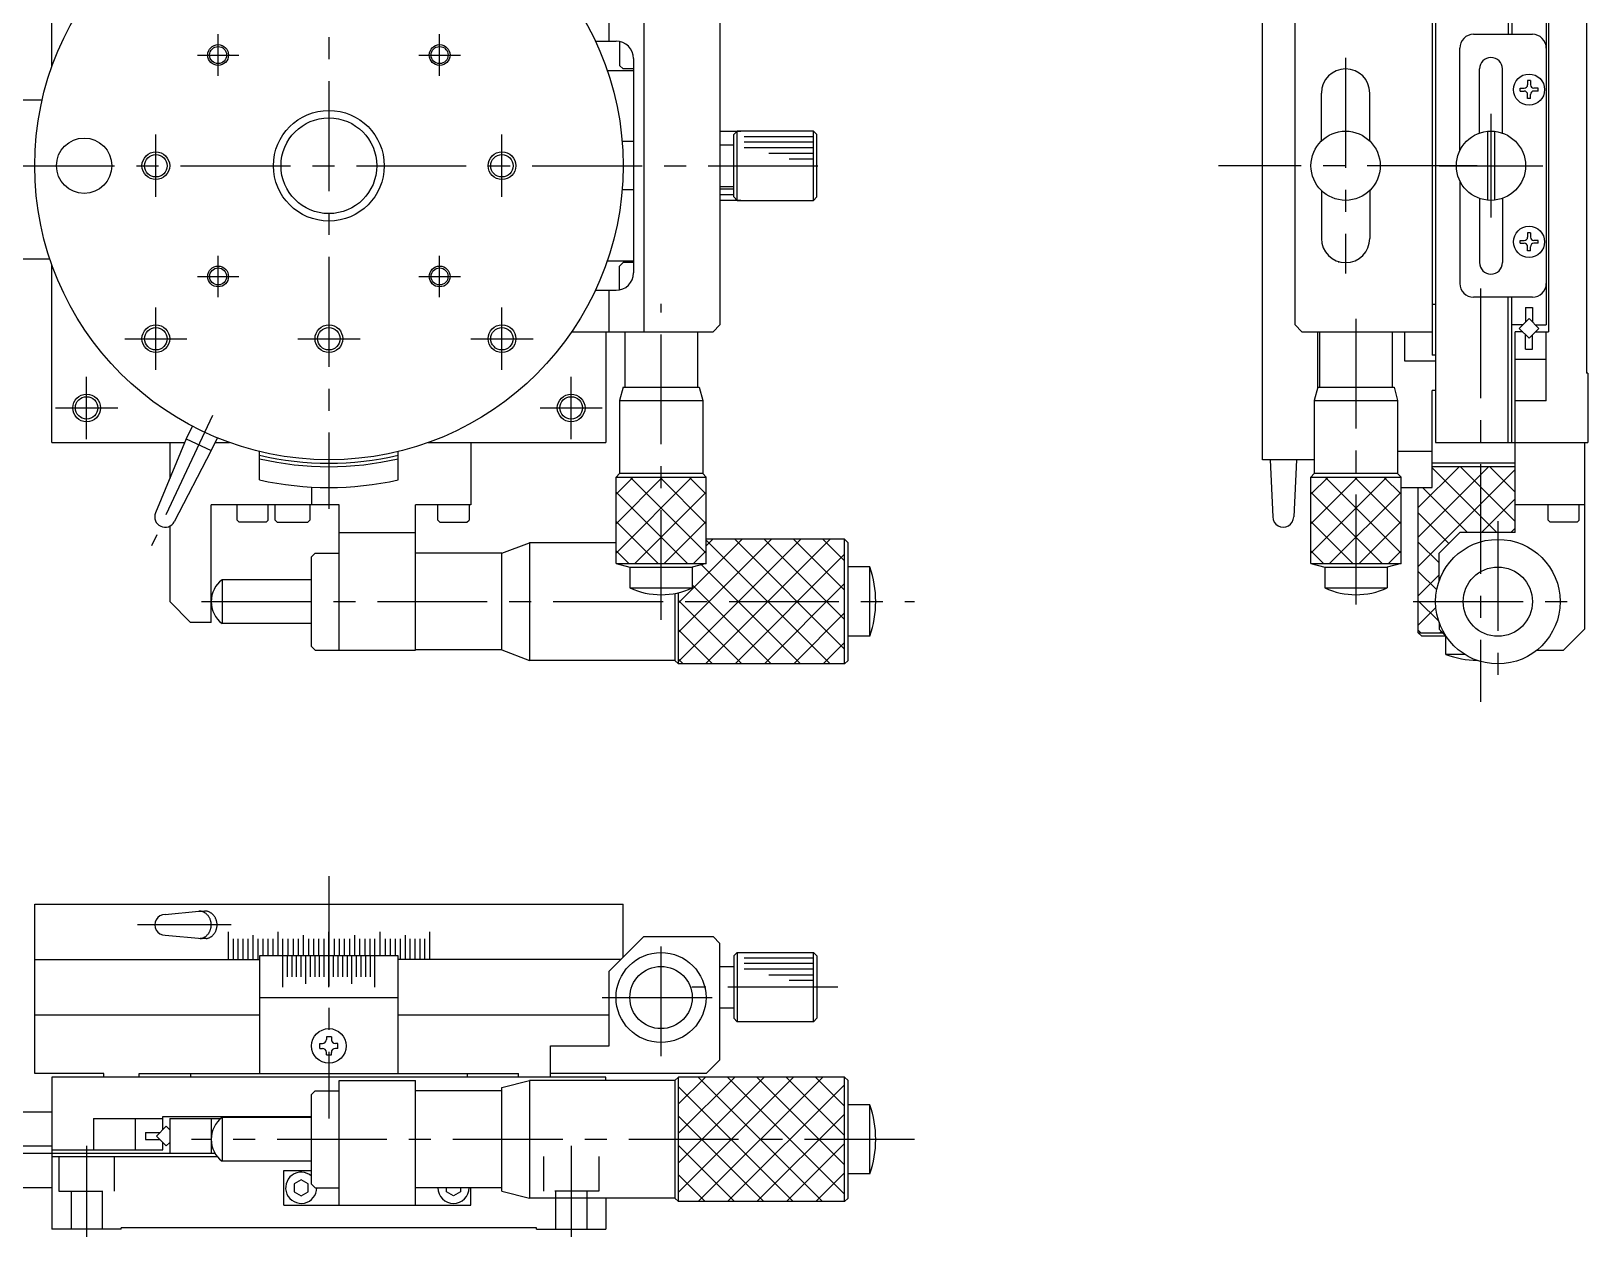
# Model space of a CAD drawing. Extents: x -1 to 337, y -8 to 293.
# Drawn here: x 112.1 to 337, y 8.9 to 183.2 of the extents above; entities that cross this region are included whole.
import ezdxf

# ---------------------------------------------------------------- set-up
doc = ezdxf.new("R2010")
doc.units = 0
doc.header["$LTSCALE"] = 0.5
doc.linetypes.add('CENTER', pattern=[50.8, 31.75, -6.35, 6.35, -6.35])
doc.linetypes.add('DASHED', pattern=[19.05, 12.7, -6.35])
for name, color, linetype in [('MSM_CENTER', 1, 'CENTER'), ('MSM_CONTINUOUS', 7, 'CONTINUOUS'), ('MSM_DASHED', 4, 'DASHED'), ('MSM_NARROW', 5, 'CONTINUOUS')]:
    doc.layers.add(name, color=color, linetype=linetype)

msp = doc.modelspace()

# ---------------------------------------------------------------- linework, layer by layer
at = {"layer": 'MSM_CENTER'}
for p, q in [((155.133292, 226.737322), (155.133292, 114.15103)), ((139.133296, 176.712326), (139.133296, 182.712328)), ((171.133307, 176.712326), (171.133307, 182.712328)), ((136.133296, 179.712328), (142.133299, 179.712328)), ((168.133304, 179.712328), (174.133303, 179.712328)), ((302.009246, 179.286721), (302.009246, 148.137923)), ((323.009254, 171.212322), (323.009254, 156.212322)), ((130.133306, 159.212314), (130.133306, 168.212317)), ((180.1333, 159.212314), (180.1333, 168.212317)), ((108.307885, 163.712323), (228.750941, 163.712323)), ((320.995042, 163.712323), (283.640776, 163.712323)), ((315.509254, 163.712322), (330.509254, 163.712322)), ((139.133296, 144.712315), (139.133296, 150.712321)), ((171.133307, 144.712315), (171.133307, 150.712321)), ((136.133296, 147.712318), (142.133299, 147.712318)), ((168.133304, 147.712318), (174.133303, 147.712318)), ((321.509252, 145.991524), (321.509252, 86.225617)), ((130.133306, 134.212312), (130.133306, 143.212315)), ((180.1333, 134.212312), (180.1333, 143.212315)), ((203.114651, 98.062878), (203.114651, 143.741057)), ((303.509245, 141.599254), (303.509245, 98.026847)), ((125.633303, 138.712315), (134.633306, 138.712315)), ((150.633299, 138.712312), (159.633301, 138.712312)), ((175.6333, 138.712315), (184.633303, 138.712315)), ((120.133286, 124.212316), (120.133286, 133.212319)), ((190.133285, 124.212316), (190.133285, 133.212319)), ((115.633286, 128.712319), (124.633289, 128.712319)), ((185.633285, 128.712319), (194.633288, 128.712319)), ((138.309958, 127.634565), (129.521808, 108.788632)), ((324.009252, 112.359318), (324.009252, 88.596322)), ((136.741294, 100.712324), (239.716293, 100.712324)), ((311.775254, 100.712323), (335.304249, 100.712323)), ((155.133294, 61.034879), (155.133294, 26.01421)), ((141.031014, 53.999999), (127.507181, 53.999999)), ((203.114653, 34.999966), (203.114653, 51.999968)), ((228.658696, 44.999985), (207.575387, 44.999985)), ((194.614657, 43.499965), (210.614671, 43.499965)), ((239.716294, 22.999997), (135.274293, 22.999997)), ((120.133284, 22.057001), (120.133284, 8.904001)), ((190.133305, 22.057001), (190.133305, 8.904001))]:
    msp.add_line(p, q, dxfattribs=at)
at = {"layer": 'MSM_CONTINUOUS'}
for p, q in [((290.009253, 121.212328), (290.009253, 206.212332)), ((115.133292, 178.073728), (115.133292, 203.712325)), ((315.009252, 203.712324), (315.009252, 123.712322)), ((325.509254, 203.712324), (325.509254, 182.712321)), ((326.009251, 203.712324), (326.009251, 182.712321)), ((336.809253, 193.712324), (336.809253, 133.712319)), ((314.509252, 191.098467), (314.509252, 136.326191)), ((195.632288, 181.712322), (195.632288, 187.712325)), ((200.632278, 187.712325), (200.632278, 139.712325)), ((211.632287, 186.712325), (211.632287, 140.712325)), ((294.709253, 140.712324), (294.709253, 186.712324)), ((331.009253, 186.712321), (331.009253, 140.712323)), ((331.309252, 187.712323), (331.309252, 139.712324)), ((320.509252, 182.712321), (329.009251, 182.712321)), ((193.633294, 181.712322), (196.633286, 181.712322)), ((197.132288, 181.662015), (197.132288, 178.212322)), ((318.509252, 165.89232), (318.509252, 180.712321)), ((197.132288, 178.212322), (197.632288, 177.712322)), ((199.133286, 177.712322), (197.632288, 177.712322)), ((199.133286, 179.212322), (199.133286, 148.212324)), ((321.359254, 168.432321), (321.359254, 177.712324)), ((324.659251, 168.432321), (324.659251, 177.712324)), ((195.349746, 177.455932), (199.133286, 177.455932)), ((328.309253, 176.012323), (328.309253, 175.412322)), ((328.709252, 176.012323), (328.309253, 176.012323)), ((328.709252, 176.012323), (328.709252, 175.412322)), ((113.708665, 173.212325), (106.133292, 173.212325)), ((298.509253, 167.283047), (298.509253, 174.212322)), ((305.509253, 167.283034), (305.509253, 174.212322)), ((327.209252, 174.912322), (327.809253, 174.912322)), ((327.209252, 174.512321), (327.209252, 174.912322)), ((327.209252, 174.512321), (327.809253, 174.512321)), ((328.309253, 173.412325), (328.309253, 174.012323)), ((328.709252, 173.412325), (328.309253, 173.412325)), ((328.709252, 173.412325), (328.709252, 174.012323)), ((329.809255, 174.912322), (329.209252, 174.912322)), ((329.809255, 174.512321), (329.209252, 174.512321)), ((329.809255, 174.512321), (329.809255, 174.912322)), ((211.632287, 168.712322), (214.633291, 168.712322)), ((214.132287, 168.712326), (213.632287, 168.212323)), ((214.132287, 158.712323), (214.132287, 168.712326)), ((225.13229, 168.712326), (214.132287, 168.712326)), ((225.13229, 158.712323), (225.13229, 168.712326)), ((225.63229, 168.212323), (225.13229, 168.712326)), ((322.509254, 168.687259), (322.509254, 158.737385)), ((323.509254, 168.687259), (323.509254, 158.737385)), ((199.133286, 167.212323), (197.488925, 167.212323)), ((211.632287, 166.712323), (213.632287, 166.712323)), ((213.632287, 159.212323), (213.632287, 168.212323)), ((225.63229, 159.212323), (225.63229, 168.212323)), ((199.133286, 160.212323), (197.488922, 160.212323)), ((211.632287, 160.712323), (213.632287, 160.712323)), ((213.632287, 160.312321), (211.632287, 160.312321)), ((298.509253, 160.141597), (298.509253, 153.212322)), ((305.509253, 160.14161), (305.509253, 153.212322)), ((318.509252, 161.533322), (318.509252, 146.712323)), ((213.632287, 159.512322), (211.632287, 159.512322)), ((214.633291, 158.712321), (211.632287, 158.712321)), ((213.632287, 159.212323), (214.132287, 158.712323)), ((214.132287, 158.712323), (225.13229, 158.712323)), ((225.13229, 158.712323), (225.63229, 159.212323)), ((321.359254, 158.992321), (321.359254, 149.712321)), ((324.659251, 158.992321), (324.659251, 149.712321)), ((328.309253, 154.012322), (328.309253, 153.412321)), ((328.709252, 154.012322), (328.309253, 154.012322)), ((328.709252, 154.012322), (328.709252, 153.412321)), ((327.209252, 152.912321), (327.809253, 152.912321)), ((327.209252, 152.512322), (327.209252, 152.912321)), ((327.209252, 152.512322), (327.809253, 152.512322)), ((328.309253, 151.412324), (328.309253, 152.012322)), ((328.709252, 151.412324), (328.309253, 151.412324)), ((328.709252, 151.412324), (328.709252, 152.012322)), ((329.809255, 152.912321), (329.209252, 152.912321)), ((329.809255, 152.512322), (329.209252, 152.512322)), ((329.809255, 152.512322), (329.809255, 152.912321)), ((114.83442, 150.212326), (106.133292, 150.212326)), ((115.133292, 123.712323), (115.133292, 149.35095)), ((195.349735, 149.968714), (199.133286, 149.968714)), ((197.132288, 149.212324), (197.632288, 149.712324)), ((197.132288, 145.762631), (197.132288, 149.212324)), ((199.133286, 149.712324), (197.632288, 149.712324)), ((301.009246, 149.85822), (301.009246, 149.712323)), ((193.633279, 145.712324), (196.633286, 145.712324)), ((195.632288, 139.712325), (195.632288, 145.712324)), ((329.009251, 144.712321), (320.509252, 144.712321)), ((325.509254, 123.712322), (325.509254, 144.712321)), ((326.009251, 123.712322), (326.009251, 144.712321)), ((314.509252, 143.712335), (315.009252, 143.712335)), ((328.009254, 143.212323), (328.009254, 141.126325)), ((328.009254, 143.212323), (329.009251, 143.212323)), ((329.009251, 143.212323), (329.009251, 141.127322)), ((190.208195, 139.712325), (210.632287, 139.712325)), ((195.133292, 139.712325), (195.133292, 123.712323)), ((197.882289, 139.712325), (197.882289, 131.712325)), ((208.382288, 139.712325), (208.382288, 131.712325)), ((210.632287, 139.712325), (211.632287, 140.712325)), ((295.709253, 139.712324), (294.709253, 140.712324)), ((295.709253, 139.712324), (314.509252, 139.712324)), ((298.009252, 131.712343), (298.009252, 139.712324)), ((298.259247, 139.712324), (298.259247, 131.712324)), ((308.759246, 139.712324), (308.759246, 131.712324)), ((310.509253, 139.712324), (310.509253, 135.498703)), ((327.598252, 140.716323), (326.009251, 140.716323)), ((326.509251, 110.712323), (326.509251, 139.712324)), ((327.595252, 139.712324), (326.509251, 139.712324)), ((327.095252, 140.212319), (328.509254, 141.62632)), ((328.509254, 138.798322), (327.095252, 140.212319)), ((329.923252, 140.212319), (328.509254, 141.62632)), ((328.509254, 138.798322), (329.923252, 140.212319)), ((329.423253, 140.712323), (331.009253, 140.712323)), ((329.423253, 139.712324), (331.309252, 139.712324)), ((331.009253, 129.712322), (331.009253, 139.712324)), ((328.009254, 137.212324), (328.009254, 139.298322)), ((328.009254, 137.212324), (329.009251, 137.212324)), ((329.009251, 137.212324), (329.009251, 139.298322)), ((310.509253, 135.498703), (315.009252, 135.498703)), ((315.009252, 136.326197), (314.509252, 136.326197)), ((331.009253, 135.712322), (326.509251, 135.712322)), ((337.009253, 133.712319), (336.809253, 133.712319)), ((337.009253, 133.712319), (337.009253, 123.712319)), ((197.632289, 131.712325), (197.114651, 129.780474)), ((197.632289, 131.712325), (208.632288, 131.712325)), ((208.632288, 131.712325), (209.149926, 129.780474)), ((298.009247, 131.712324), (297.491609, 129.780473)), ((298.009247, 131.712324), (309.009246, 131.712324)), ((309.009246, 131.712324), (309.526884, 129.780473)), ((315.009252, 131.212335), (314.509252, 131.212335)), ((314.509254, 117.212344), (314.509252, 131.212335)), ((197.114651, 129.780474), (209.11465, 129.780474)), ((197.114651, 129.780474), (197.114651, 119.212326)), ((209.149926, 129.780474), (209.149926, 119.212326)), ((297.491609, 129.780473), (309.491608, 129.780473)), ((297.491609, 129.780473), (297.491609, 119.212325)), ((309.526884, 129.780473), (309.526884, 119.212325)), ((331.009253, 129.712322), (326.509251, 129.712322)), ((135.3594, 126.039507), (134.514154, 124.226892)), ((115.133292, 123.712323), (134.300829, 123.712323)), ((134.514154, 124.226892), (130.081013, 113.533562)), ((132.133293, 123.712323), (132.133293, 118.483936)), ((134.514154, 124.226892), (138.139367, 122.536409)), ((138.984623, 124.349036), (138.139367, 122.536409)), ((138.687714, 123.712323), (140.771948, 123.712323)), ((169.494636, 123.712323), (195.133292, 123.712323)), ((175.633288, 123.712323), (175.633288, 114.712324)), ((315.009252, 123.712322), (337.009253, 123.712322)), ((336.509253, 123.712322), (336.509253, 96.712319)), ((138.139367, 122.536409), (132.797388, 112.2669)), ((145.133296, 118.300336), (145.133296, 122.405559)), ((165.133291, 118.300336), (165.133291, 122.405559)), ((314.509254, 122.405558), (309.509245, 122.405558)), ((196.614651, 118.712326), (197.114651, 119.212326)), ((209.149926, 119.212326), (197.114651, 119.212326)), ((209.649926, 118.712326), (209.149926, 119.212326)), ((297.509252, 121.212328), (290.009253, 121.212328)), ((291.113338, 121.212328), (291.50926, 112.959116)), ((294.905174, 121.212328), (294.509252, 112.959116)), ((296.991609, 118.712325), (297.491609, 119.212325)), ((309.526884, 119.212325), (297.491609, 119.212325)), ((310.026884, 118.712325), (309.526884, 119.212325)), ((326.509251, 120.71232), (314.509253, 120.71232)), ((326.509251, 120.21232), (314.509253, 120.21232)), ((152.63329, 117.279598), (152.63329, 114.712324)), ((196.614651, 118.712326), (209.649926, 118.712326)), ((196.614651, 106.212326), (196.614651, 118.712326)), ((209.649926, 106.212326), (209.649926, 118.712326)), ((296.991609, 118.712325), (310.026884, 118.712325)), ((296.991609, 106.212325), (296.991609, 118.712325)), ((310.009245, 117.212344), (314.509254, 117.212344)), ((310.026884, 106.212325), (310.026884, 118.712325)), ((312.509252, 96.212321), (312.509252, 117.212344)), ((156.633292, 114.712324), (138.133291, 114.712324)), ((138.133293, 97.712322), (138.133293, 114.712324)), ((141.883293, 112.512325), (141.883293, 114.712324)), ((146.383292, 112.512325), (146.383292, 114.712324)), ((147.38329, 112.512325), (147.38329, 114.712324)), ((152.383292, 114.712324), (152.383292, 112.512325)), ((156.633292, 93.712323), (156.633292, 114.712324)), ((175.633288, 114.712324), (167.633294, 114.712324)), ((167.633294, 93.712323), (167.633294, 114.712324)), ((170.883291, 112.512325), (170.883291, 114.712324)), ((175.383291, 114.712324), (175.383291, 112.512325)), ((336.509253, 114.712323), (326.509251, 114.712323)), ((331.259256, 112.512322), (331.259256, 114.712323)), ((335.759253, 112.512322), (335.759253, 114.712323)), ((142.183294, 112.212326), (141.883293, 112.512325)), ((146.083293, 112.212326), (146.383292, 112.512325)), ((147.683294, 112.212326), (147.38329, 112.512325)), ((152.083291, 112.212326), (152.383292, 112.512325)), ((171.18329, 112.212326), (170.883288, 112.512325)), ((175.083289, 112.212326), (175.383291, 112.512325)), ((331.559252, 112.212323), (331.259256, 112.512322)), ((335.459254, 112.212323), (335.759253, 112.512322)), ((132.133293, 111.615391), (132.133293, 100.712324)), ((146.083293, 112.212326), (142.183294, 112.212326)), ((147.683294, 112.212326), (152.083291, 112.212326)), ((156.633292, 110.71232), (167.633291, 110.71232)), ((171.18329, 112.212326), (175.083289, 112.212326)), ((318.509252, 110.712323), (315.509252, 107.712323)), ((326.509251, 110.712323), (318.509252, 110.712323)), ((335.459254, 112.212323), (331.559252, 112.212323)), ((180.133296, 107.729956), (184.133293, 109.229959)), ((196.614651, 109.229959), (184.133293, 109.229959)), ((184.133293, 109.229959), (184.133293, 92.229962)), ((229.633286, 109.729959), (209.649926, 109.729959)), ((229.633286, 91.729962), (229.633286, 109.729959)), ((229.633286, 109.729959), (230.133288, 109.229959)), ((230.133288, 92.229962), (230.133288, 109.229959)), ((153.133292, 107.712324), (152.633292, 107.212324)), ((152.633292, 94.212323), (152.633292, 107.212324)), ((153.133292, 107.712324), (156.633292, 107.712324)), ((180.133296, 107.729956), (167.633294, 107.729956)), ((180.133296, 93.729959), (180.133296, 107.729956)), ((196.614651, 106.212326), (209.649926, 106.212326)), ((196.614651, 106.212326), (198.632289, 105.712326)), ((198.632289, 105.712326), (198.632289, 102.712327)), ((198.632289, 105.712326), (207.632288, 105.712326)), ((209.649926, 106.212326), (207.632288, 105.712326)), ((207.632288, 105.712326), (207.632288, 102.712327)), ((233.275442, 105.729959), (230.133288, 105.729959)), ((233.275442, 95.729962), (233.275442, 105.729959)), ((296.991609, 106.212325), (310.026884, 106.212325)), ((296.991609, 106.212325), (299.009247, 105.712325)), ((299.009247, 105.712325), (299.009247, 102.712326)), ((299.009247, 105.712325), (308.009246, 105.712325)), ((310.026884, 106.212325), (308.009246, 105.712325)), ((308.009246, 105.712325), (308.009246, 102.712326)), ((315.509252, 103.670353), (315.509252, 107.712323)), ((152.633292, 103.887326), (139.700293, 103.887326)), ((139.700324, 103.887326), (139.700325, 97.537321)), ((198.632289, 102.712327), (207.632286, 102.712327)), ((205.133299, 101.90245), (205.133299, 92.229962)), ((205.633294, 91.729962), (205.633294, 102.010873)), ((299.009247, 102.712326), (308.009244, 102.712326)), ((132.133293, 100.712324), (135.133293, 97.712322)), ((138.133293, 97.712322), (135.133293, 97.712322)), ((152.633292, 97.537321), (139.700293, 97.537321)), ((315.509252, 97.754306), (315.509252, 96.712319)), ((316.560321, 95.66125), (315.509252, 96.712319)), ((336.509253, 96.712319), (333.509253, 93.712319)), ((233.275442, 95.729962), (230.133288, 95.729962)), ((312.509252, 96.212321), (316.00925, 96.212321)), ((312.509252, 96.212321), (313.009252, 95.712319)), ((316.509252, 95.712319), (313.009252, 95.712319)), ((316.509254, 93.07017), (316.509254, 95.712317)), ((153.133292, 93.71232), (152.633292, 94.212323)), ((153.133292, 93.71232), (167.633291, 93.71232)), ((180.133296, 93.729959), (167.633294, 93.729959)), ((180.133296, 93.729959), (184.133293, 92.229962)), ((205.133299, 92.229962), (184.133293, 92.229962)), ((205.633294, 91.729962), (205.133299, 92.229962)), ((229.633286, 91.729962), (230.133288, 92.229962)), ((319.255579, 93.07017), (316.509254, 93.07017)), ((329.666092, 93.712319), (333.509253, 93.712319)), ((229.633286, 91.729962), (205.633294, 91.729962)), ((112.633297, 56.999999), (197.633301, 56.999999)), ((112.633297, 32.500001), (112.633297, 56.999999)), ((197.633295, 49.301005), (197.633295, 56.999999)), ((131.466657, 55.499996), (136.329032, 55.999989)), ((136.402601, 55.998235), (136.326772, 55.999986)), ((136.326773, 55.999989), (137.172023, 55.999989)), ((136.478297, 55.992986), (136.402601, 55.998235)), ((136.553728, 55.984247), (136.478297, 55.992986)), ((136.628762, 55.972033), (136.553728, 55.984247)), ((136.703267, 55.956367), (136.628762, 55.972033)), ((136.777113, 55.937276), (136.703267, 55.956367)), ((136.85017, 55.914793), (136.777113, 55.937276)), ((136.922311, 55.888957), (136.85017, 55.914793)), ((136.99341, 55.859814), (136.922311, 55.888957)), ((137.063341, 55.827415), (136.99341, 55.859814)), ((137.131982, 55.791816), (137.063341, 55.827415)), ((137.199214, 55.753079), (137.131982, 55.791816)), ((137.24785, 55.998238), (137.172021, 55.999989)), ((137.264918, 55.711274), (137.199214, 55.753079)), ((137.323547, 55.992989), (137.24785, 55.998238)), ((137.328979, 55.666472), (137.264918, 55.711274)), ((137.398978, 55.98425), (137.323547, 55.992989)), ((137.391286, 55.618752), (137.328979, 55.666472)), ((137.451729, 55.568198), (137.391286, 55.618752)), ((137.474012, 55.972037), (137.398978, 55.98425)), ((137.510202, 55.514899), (137.451729, 55.568198)), ((137.548517, 55.956371), (137.474012, 55.972037)), ((137.566603, 55.458947), (137.510202, 55.514899)), ((137.622362, 55.937279), (137.548517, 55.956371)), ((137.620834, 55.40044), (137.566603, 55.458947)), ((137.672798, 55.339482), (137.620834, 55.40044)), ((137.69542, 55.914796), (137.622362, 55.937279)), ((137.722406, 55.276178), (137.672798, 55.339482)), ((137.767561, 55.88896), (137.69542, 55.914796)), ((137.769571, 55.21064), (137.722406, 55.276178)), ((137.838659, 55.859817), (137.767561, 55.88896)), ((137.814209, 55.142983), (137.769571, 55.21064)), ((137.856243, 55.073324), (137.814209, 55.142983)), ((137.90859, 55.827417), (137.838659, 55.859817)), ((137.895599, 55.001785), (137.856243, 55.073324)), ((137.932209, 54.928493), (137.895599, 55.001785)), ((137.977231, 55.791818), (137.90859, 55.827417)), ((137.966007, 54.853575), (137.932209, 54.928493)), ((137.996935, 54.777163), (137.966007, 54.853575)), ((138.044463, 55.753082), (137.977231, 55.791818)), ((138.024939, 54.69939), (137.996935, 54.777163)), ((138.04997, 54.620392), (138.024939, 54.69939)), ((138.110167, 55.711276), (138.044463, 55.753082)), ((138.071984, 54.540308), (138.04997, 54.620392)), ((138.090942, 54.459278), (138.071984, 54.540308)), ((138.106811, 54.377444), (138.090942, 54.459278)), ((138.119564, 54.294949), (138.106811, 54.377444)), ((138.174229, 55.666475), (138.110167, 55.711276)), ((138.129178, 54.211937), (138.119564, 54.294949)), ((138.135636, 54.128555), (138.129178, 54.211937)), ((138.138927, 54.044947), (138.135636, 54.128555)), ((138.139045, 53.961261), (138.138927, 54.044947)), ((138.236535, 55.618755), (138.174229, 55.666475)), ((138.296978, 55.568201), (138.236535, 55.618755)), ((138.355451, 55.514901), (138.296978, 55.568201)), ((138.411853, 55.458949), (138.355451, 55.514901)), ((138.466083, 55.400443), (138.411853, 55.458949)), ((138.518048, 55.339484), (138.466083, 55.400443)), ((138.567656, 55.27618), (138.518048, 55.339484)), ((138.61482, 55.210642), (138.567656, 55.27618)), ((138.659459, 55.142984), (138.61482, 55.210642)), ((138.701493, 55.073325), (138.659459, 55.142984)), ((138.740849, 55.001787), (138.701493, 55.073325)), ((138.777458, 54.928495), (138.740849, 55.001787)), ((138.811257, 54.853576), (138.777458, 54.928495)), ((138.842185, 54.777164), (138.811257, 54.853576)), ((138.870189, 54.699391), (138.842185, 54.777164)), ((138.89522, 54.620393), (138.870189, 54.699391)), ((138.917233, 54.540309), (138.89522, 54.620393)), ((138.936192, 54.459279), (138.917233, 54.540309)), ((138.952061, 54.377444), (138.936192, 54.459279)), ((138.964813, 54.294949), (138.952061, 54.377444)), ((138.974427, 54.211938), (138.964813, 54.294949)), ((138.980885, 54.128555), (138.974427, 54.211938)), ((138.984176, 54.044948), (138.980885, 54.128555)), ((138.984294, 53.961261), (138.984176, 54.044948)), ((131.466657, 52.499999), (136.818568, 52.016521)), ((137.404572, 52.016521), (136.559323, 52.016528)), ((136.559324, 52.016528), (136.634323, 52.028998)), ((136.634323, 52.028998), (136.708784, 52.04492)), ((136.708784, 52.04492), (136.782575, 52.064265)), ((136.782575, 52.064265), (136.855569, 52.086999)), ((136.855569, 52.086999), (136.927637, 52.113082)), ((136.927637, 52.113082), (136.998652, 52.14247)), ((136.998652, 52.14247), (137.068492, 52.175109)), ((137.068492, 52.175109), (137.137032, 52.210943)), ((137.137032, 52.210943), (137.204154, 52.24991)), ((137.204154, 52.24991), (137.26974, 52.291941)), ((137.26974, 52.291941), (137.333675, 52.336963)), ((137.333675, 52.336963), (137.395847, 52.384896)), ((137.395847, 52.384896), (137.456147, 52.435658)), ((137.404574, 52.016524), (137.479573, 52.028995)), ((137.456147, 52.435658), (137.51447, 52.489158)), ((137.479573, 52.028995), (137.554033, 52.044917)), ((137.51447, 52.489158), (137.570713, 52.545303)), ((137.554033, 52.044917), (137.627825, 52.064262)), ((137.570713, 52.545303), (137.624778, 52.603996)), ((137.624778, 52.603996), (137.67657, 52.665132)), ((137.627825, 52.064262), (137.700819, 52.086996)), ((137.67657, 52.665132), (137.726, 52.728606)), ((137.700819, 52.086996), (137.772886, 52.113079)), ((137.726, 52.728606), (137.772979, 52.794306)), ((137.772886, 52.113079), (137.843902, 52.142467)), ((137.772979, 52.794306), (137.817426, 52.862116)), ((137.817426, 52.862116), (137.859263, 52.931919)), ((137.843902, 52.142467), (137.913741, 52.175106)), ((137.859263, 52.931919), (137.898418, 53.003592)), ((137.898418, 53.003592), (137.93482, 53.07701)), ((137.913741, 52.175106), (137.982282, 52.210941)), ((137.93482, 53.07701), (137.968407, 53.152044)), ((137.968407, 53.152044), (137.99912, 53.228562)), ((137.982282, 52.210941), (138.049404, 52.249908)), ((137.99912, 53.228562), (138.026904, 53.306431)), ((138.026904, 53.306431), (138.051712, 53.385514)), ((138.049404, 52.249908), (138.11499, 52.291939)), ((138.051712, 53.385514), (138.0735, 53.465673)), ((138.0735, 53.465673), (138.092229, 53.546768)), ((138.092229, 53.546768), (138.107867, 53.628656)), ((138.107867, 53.628656), (138.120387, 53.711194)), ((138.11499, 52.291939), (138.178924, 52.33696)), ((138.120387, 53.711194), (138.129767, 53.794238)), ((138.129767, 53.794238), (138.13599, 53.877643)), ((138.13599, 53.877643), (138.139045, 53.961261)), ((138.178924, 52.33696), (138.241096, 52.384894)), ((138.241096, 52.384894), (138.301396, 52.435655)), ((138.301396, 52.435655), (138.359719, 52.489155)), ((138.359719, 52.489155), (138.415962, 52.545301)), ((138.415962, 52.545301), (138.470027, 52.603993)), ((138.470027, 52.603993), (138.52182, 52.66513)), ((138.52182, 52.66513), (138.571249, 52.728604)), ((138.571249, 52.728604), (138.618228, 52.794304)), ((138.618228, 52.794304), (138.662676, 52.862114)), ((138.662676, 52.862114), (138.704513, 52.931918)), ((138.704513, 52.931918), (138.743667, 53.003591)), ((138.743667, 53.003591), (138.780069, 53.077008)), ((138.780069, 53.077008), (138.813656, 53.152042)), ((138.813656, 53.152042), (138.844369, 53.228561)), ((138.844369, 53.228561), (138.872154, 53.30643)), ((138.872154, 53.30643), (138.896961, 53.385513)), ((138.896961, 53.385513), (138.918749, 53.465672)), ((138.918749, 53.465672), (138.937479, 53.546767)), ((138.937479, 53.546767), (138.953117, 53.628655)), ((138.953117, 53.628655), (138.965637, 53.711194)), ((138.965637, 53.711194), (138.975016, 53.794238)), ((138.975016, 53.794238), (138.981239, 53.877642)), ((138.981239, 53.877642), (138.984294, 53.961261)), ((140.597448, 52.999999), (140.597448, 48.999999)), ((141.296658, 51.999999), (141.296658, 48.999999)), ((142.000081, 51.999999), (142.000081, 48.999999)), ((142.707506, 51.999999), (142.707506, 48.999999)), ((143.418715, 51.999999), (143.418715, 48.999999)), ((144.133493, 52.499999), (144.133493, 48.999999)), ((144.851622, 51.999999), (144.851622, 48.999999)), ((145.572882, 51.999999), (145.572882, 49.499999)), ((146.297055, 51.999999), (146.297055, 49.499999)), ((147.023919, 51.999999), (147.023919, 49.499999)), ((147.753253, 52.999999), (147.753253, 49.499999)), ((148.484836, 44.999999), (148.484836, 51.999999)), ((149.218443, 51.999999), (149.218443, 49.499999)), ((149.953853, 51.999999), (149.953853, 49.499999)), ((150.69084, 51.999999), (150.69084, 49.499999)), ((151.42918, 52.499999), (151.42918, 49.499999)), ((152.168649, 51.999999), (152.168649, 49.499999)), ((152.90902, 51.999999), (152.90902, 49.499999)), ((153.650069, 51.999999), (153.650069, 49.499999)), ((154.39157, 51.999999), (154.39157, 49.499999)), ((155.133294, 44.999999), (155.133294, 52.999996)), ((155.875018, 51.999999), (155.875018, 49.499999)), ((156.616519, 51.999999), (156.616519, 49.499999)), ((157.357568, 51.999999), (157.357568, 49.499999)), ((158.09794, 51.999999), (158.09794, 49.499999)), ((158.837408, 52.499999), (158.837408, 49.499999)), ((159.575749, 51.999999), (159.575749, 49.499999)), ((160.312736, 51.999999), (160.312736, 49.499999)), ((161.048145, 51.999999), (161.048145, 49.499999)), ((161.781753, 44.999999), (161.781753, 51.999999)), ((162.513335, 52.999999), (162.513335, 49.499999)), ((163.242669, 51.999999), (163.242669, 49.499999)), ((163.969534, 51.999999), (163.969534, 49.499999)), ((164.693706, 51.999999), (164.693706, 49.499999)), ((165.414967, 51.999999), (165.414967, 48.999999)), ((166.133095, 52.499999), (166.133095, 48.999999)), ((166.847873, 51.999999), (166.847873, 48.999999)), ((167.559082, 51.999999), (167.559082, 48.999999)), ((168.266507, 51.999999), (168.266507, 48.999999)), ((168.969931, 51.999999), (168.969931, 48.999999)), ((169.66914, 52.999999), (169.66914, 48.999999)), ((195.63229, 47.300016), (200.63229, 52.300016)), ((200.63229, 52.300016), (210.632289, 52.300016)), ((210.632289, 52.300016), (211.632289, 51.300016)), ((165.133287, 49.499999), (145.133285, 49.499999)), ((145.133288, 49.499999), (145.133288, 32.499997)), ((149.144998, 46.499999), (149.144998, 49.499999)), ((149.806638, 46.499999), (149.806638, 49.499999)), ((150.469591, 46.499999), (150.469591, 49.499999)), ((151.133696, 46.499999), (151.133696, 49.499999)), ((151.798787, 45.499999), (151.798787, 49.499999)), ((152.464701, 46.499999), (152.464701, 49.499999)), ((153.131274, 46.499999), (153.131274, 49.499999)), ((153.798341, 46.499999), (153.798341, 49.499999)), ((154.465737, 46.499999), (154.465737, 49.499999)), ((155.800852, 46.499999), (155.800852, 49.499999)), ((156.468248, 46.499999), (156.468248, 49.499999)), ((157.135314, 46.499999), (157.135314, 49.499999)), ((157.801887, 46.499999), (157.801887, 49.499999)), ((158.467801, 45.499999), (158.467801, 49.499999)), ((159.132892, 46.499999), (159.132892, 49.499999)), ((159.796997, 46.499999), (159.796997, 49.499999)), ((160.459951, 46.499999), (160.459951, 49.499999)), ((161.12159, 46.499999), (161.12159, 49.499999)), ((165.133287, 32.499997), (165.133287, 49.499999)), ((211.632289, 34.500016), (211.632289, 51.300016)), ((213.632289, 49.499986), (214.132289, 49.999986)), ((213.632289, 49.499986), (213.632289, 40.499986)), ((214.132289, 49.999987), (225.133305, 49.999987)), ((214.132289, 49.999986), (214.132289, 39.999983)), ((225.133305, 49.999987), (225.633302, 49.499987)), ((225.133309, 39.999988), (225.133309, 49.999987)), ((225.633302, 49.499987), (225.633302, 40.499985)), ((112.633297, 48.999999), (145.133288, 48.999999)), ((197.332289, 48.999999), (165.133287, 48.999999)), ((195.63229, 36.5), (195.63229, 47.300016)), ((211.632289, 47.999986), (213.632289, 47.999986)), ((145.133285, 43.499999), (165.133287, 43.499999)), ((112.633297, 41.000003), (145.133288, 41.000003)), ((165.133293, 40.999993), (195.63229, 40.999993)), ((211.632289, 41.999986), (213.632289, 41.999986)), ((214.132289, 39.999983), (213.632289, 40.499986)), ((225.633302, 40.499985), (225.133305, 39.999985)), ((225.133305, 39.999985), (214.132289, 39.999985)), ((153.835299, 36.145998), (153.835299, 36.854002)), ((153.835299, 36.854002), (154.189298, 36.854002)), ((153.835299, 36.145998), (154.189298, 36.145998)), ((155.487302, 37.798001), (154.779298, 37.798001)), ((154.779298, 37.798001), (154.779298, 37.443999)), ((155.487302, 37.798001), (155.487302, 37.443999)), ((156.431295, 36.854002), (156.077299, 36.854002)), ((156.431295, 36.145998), (156.077299, 36.145998)), ((156.431295, 36.145998), (156.431295, 36.854002)), ((187.133295, 32.000001), (187.133295, 36.5)), ((187.133295, 36.5), (195.63229, 36.5)), ((154.779298, 35.201999), (154.779298, 35.556001)), ((154.779298, 35.201999), (155.487302, 35.201999)), ((155.487302, 35.201999), (155.487302, 35.556001)), ((211.632289, 34.500016), (209.632289, 32.500016)), ((122.633294, 32.500001), (112.633297, 32.500001)), ((195.133293, 32.000001), (115.133293, 32.000001)), ((115.133293, 32.000001), (115.133293, 10)), ((122.633294, 32.000001), (122.633294, 32.500001)), ((127.747157, 32.000001), (127.747157, 32.500001)), ((127.747157, 32.500001), (182.519432, 32.500001)), ((135.133294, 32.500001), (135.133294, 32.000001)), ((156.633293, 31.499996), (167.633292, 31.499996)), ((156.633293, 13.499995), (156.633293, 31.499996)), ((167.633292, 13.499995), (167.633292, 31.499996)), ((175.133294, 32.500001), (175.133294, 32.000001)), ((180.133294, 30.499998), (184.133296, 31.499996)), ((182.519432, 32.000001), (182.519432, 32.500001)), ((184.133296, 31.499996), (184.133296, 14.499997)), ((205.133295, 31.499996), (184.133296, 31.499996)), ((209.632289, 32.500016), (187.133292, 32.500016)), ((195.133293, 31.499996), (195.133293, 32.000001)), ((205.133295, 31.499996), (205.633292, 32.000001)), ((205.133295, 31.499996), (205.133295, 14.499997)), ((205.633292, 13.999997), (205.633292, 32.000001)), ((229.633291, 32.000001), (205.633292, 32.000001)), ((229.633291, 13.999997), (229.633291, 32.000001)), ((229.633291, 32.000001), (230.133293, 31.499996)), ((230.133293, 14.499997), (230.133293, 31.499996)), ((153.133293, 29.999999), (152.633293, 29.499999)), ((152.633293, 16.499999), (152.633293, 29.499999)), ((153.133293, 29.999999), (156.633293, 29.999999)), ((180.133294, 29.999999), (167.633292, 29.999999)), ((180.133294, 15.499999), (180.133294, 30.499998)), ((102.133301, 26.999999), (115.133293, 26.999999)), ((233.275294, 27.999999), (230.133293, 27.999999)), ((233.275294, 17.999997), (233.275294, 27.999999)), ((121.133293, 25.999996), (121.133293, 21.499999)), ((121.133293, 25.999996), (131.133292, 25.999996)), ((127.133293, 25.999996), (127.133293, 21.499999)), ((130.219295, 23.481), (131.633297, 24.894997)), ((131.133292, 26.3), (152.633293, 26.3)), ((131.133292, 24.394997), (131.133292, 26.3)), ((131.633297, 24.894997), (132.133294, 24.394999)), ((132.133294, 25.999996), (139.487293, 25.999996)), ((132.133294, 25.999996), (132.133294, 20.999999)), ((138.133294, 25.999996), (138.133294, 20.999999)), ((152.633293, 26.174998), (139.700294, 26.174998)), ((139.700324, 26.174998), (139.700321, 19.824998)), ((128.633292, 23.980996), (128.633292, 22.980998)), ((128.633292, 23.980996), (130.719295, 23.980996)), ((128.633292, 22.980998), (130.719295, 22.980998)), ((130.219295, 23.481), (131.633297, 22.066999)), ((131.133292, 21.499999), (131.133292, 22.566997)), ((131.633297, 22.066999), (132.133294, 22.567992)), ((115.133293, 21.999999), (102.133301, 21.999999)), ((102.133301, 20.999999), (138.669293, 20.999999)), ((115.133293, 21.499999), (131.133292, 21.499999)), ((115.133293, 20.499997), (139.010293, 20.499997)), ((152.633293, 19.824998), (139.700294, 19.824998)), ((148.633289, 18.499995), (152.633295, 18.499995)), ((148.633289, 13.499995), (148.633289, 18.499995)), ((233.275294, 17.999997), (230.133293, 17.999997)), ((115.133293, 15.999999), (88.133297, 15.999999)), ((151.133291, 17.154697), (150.133289, 16.577345)), ((150.133289, 16.577345), (150.133289, 15.422647)), ((152.133291, 16.577345), (151.133291, 17.154697)), ((152.133291, 15.422647), (152.133291, 16.577345)), ((153.133293, 15.999999), (152.633293, 16.499999)), ((153.133293, 15.999999), (156.633293, 15.999999)), ((180.133294, 15.999999), (167.633292, 15.999999)), ((172.133287, 15.422647), (172.133287, 15.999995)), ((174.133289, 15.999995), (174.133289, 15.422647)), ((175.633287, 13.499995), (175.633287, 15.999995)), ((148.633289, 13.499995), (175.633287, 13.499995)), ((150.133289, 15.422647), (151.133291, 14.845297)), ((151.133291, 14.845297), (152.133291, 15.422647)), ((173.133287, 14.845297), (172.133287, 15.422647)), ((174.133289, 15.422647), (173.133287, 14.845297)), ((180.133294, 15.499999), (184.133296, 14.499997)), ((205.133295, 14.499997), (184.133296, 14.499997)), ((195.133293, 14.499997), (195.133293, 10)), ((205.633292, 13.999997), (205.133295, 14.499997)), ((229.633291, 13.999997), (205.633292, 13.999997)), ((229.633291, 13.999997), (230.133293, 14.499997)), ((125.13329, 10), (115.13329, 10)), ((125.13329, 10), (125.13329, 10.2)), ((185.133295, 10.2), (125.13329, 10.2)), ((185.133295, 10), (185.133295, 10.2)), ((185.133295, 10), (195.133295, 10))]:
    msp.add_line(p, q, dxfattribs=at)
for centre, radius in [((155.133292, 163.712339), 42.499994), ((139.133296, 179.712327), 1.2295), ((171.133304, 179.712328), 1.2295), ((328.509254, 174.712321), 2.25), ((155.133292, 163.712323), 6.9175), ((302.009246, 163.712322), 5.000003), ((323.009254, 163.712322), 5), ((119.777953, 163.712323), 3.999997), ((130.133306, 163.712315), 1.621), ((180.1333, 163.712315), 1.621), ((328.509254, 152.71232), 2.25), ((139.133297, 147.712318), 1.2295), ((171.133307, 147.712318), 1.2295), ((130.133306, 138.712313), 1.621), ((155.1333, 138.712312), 1.621), ((180.1333, 138.712313), 1.621), ((120.133286, 128.712317), 1.621), ((190.133287, 128.712319), 1.621), ((324.009252, 100.712323), 8.999995), ((324.009252, 100.712323), 4.999997), ((203.114653, 43.499965), 6.499996), ((203.114653, 43.499965), 4.49999), ((155.133294, 36.5), 2.499984)]:
    msp.add_circle(centre, radius, dxfattribs=at)
for centre, radius, start, end in [((320.509252, 180.712321), 2, 90, 180), ((329.009251, 180.712321), 2, 0, 90), ((196.633286, 179.212322), 2.5, 0, 90), ((302.009253, 174.212322), 3.5, 0, 180), ((323.009254, 177.712324), 1.650002, 0, 180), ((327.809253, 175.412322), 0.5, 270, 0), ((327.809253, 174.012323), 0.5, 0, 90), ((329.209252, 175.412322), 0.5, 180, 270), ((329.209252, 174.012323), 0.5, 90, 180), ((302.009253, 153.212322), 3.5, 180, 0), ((327.809253, 153.412321), 0.5, 270, 0), ((329.209252, 153.412321), 0.5, 180, 270), ((327.809253, 152.012322), 0.5, 0, 90), ((329.209252, 152.012322), 0.5, 90, 180), ((323.009254, 149.712321), 1.650002, 180, 0), ((196.633286, 148.212324), 2.5, 270, 0), ((320.509252, 146.712323), 2, 180, 270), ((329.009251, 146.712323), 2, 270, 0), ((155.133292, 163.712339), 42.999994, 256.552246, 283.447723), ((155.133292, 163.712339), 43.499997, 256.709717, 283.290298), ((155.133292, 163.712339), 46.499994, 257.581299, 282.418686), ((131.466667, 112.959117), 1.499997, 157.482513, 332.517456), ((293.009256, 112.959116), 1.499997, 179.99994, 0.00006), ((219.133296, 100.729961), 15.000001, 340.528809, 19.471191), ((142.133293, 100.712324), 3.999997, 127.463, 232.537), ((203.132288, 112.337292), 10.624969, 244.942309, 295.057691), ((303.509246, 112.337291), 10.624969, 244.942309, 295.057691), ((321.509254, 107.212318), 14.999999, 250.528809, 268.166233), ((131.466657, 53.999999), 1.499997, 89.99994, 270.00006), ((154.189298, 37.443999), 0.589991, 270, 0), ((154.189298, 35.556001), 0.589991, 0, 90), ((156.077299, 37.443999), 0.589991, 180, 270), ((156.077299, 35.556001), 0.589991, 90, 180), ((219.133294, 22.999997), 14.999999, 340.529, 19.471), ((142.133294, 22.999997), 3.999997, 127.463, 232.537), ((151.133291, 15.999995), 2.25, 48.189544, 0), ((173.133287, 15.999995), 2.25, 180, 0)]:
    msp.add_arc(centre, radius, start, end, dxfattribs=at)
at = {"layer": 'MSM_DASHED'}
for p, q in [((116.133284, 20.499999), (116.133284, 15.500003)), ((124.133284, 20.499999), (124.133284, 15.500003)), ((186.133305, 20.499999), (186.133305, 15.500003)), ((194.133304, 20.499999), (194.133304, 15.500003)), ((116.133284, 15.500003), (124.133284, 15.500003)), ((117.883285, 15.500003), (117.883285, 10)), ((122.383285, 15.500003), (122.383285, 10)), ((194.133304, 15.500003), (186.133305, 15.500003)), ((187.883303, 15.500003), (187.883303, 10)), ((192.383303, 15.500003), (192.383303, 10))]:
    msp.add_line(p, q, dxfattribs=at)
at = {"layer": 'MSM_NARROW'}
for p, q in [((225.13229, 167.912326), (215.132287, 167.912326)), ((225.13229, 167.112326), (215.132287, 167.112326)), ((225.13229, 166.312326), (215.132287, 166.312326)), ((218.675209, 165.512326), (225.13229, 165.512326)), ((221.61026, 164.712326), (225.13229, 164.712326)), ((312.509252, 110.053096), (322.668476, 120.21232)), ((312.509252, 114.295737), (318.425835, 120.21232)), ((312.509252, 105.810455), (326.509251, 119.810454)), ((314.509253, 120.048651), (323.845581, 110.712323)), ((318.588225, 120.21232), (326.509251, 112.291294)), ((322.830866, 120.21232), (326.509251, 116.533935)), ((199.102852, 118.712326), (196.614651, 116.224125)), ((203.345493, 118.712326), (196.614651, 111.981485)), ((207.588133, 118.712326), (196.614651, 107.738844)), ((209.649926, 107.738843), (198.676443, 118.712326)), ((209.649926, 111.981484), (202.919084, 118.712326)), ((209.649926, 116.224124), (207.161724, 118.712326)), ((299.47981, 118.712325), (296.991609, 116.224124)), ((303.72245, 118.712325), (296.991609, 111.981484)), ((307.965091, 118.712325), (296.991609, 107.738843)), ((310.026884, 107.738842), (299.053401, 118.712325)), ((310.026884, 111.981483), (303.296041, 118.712325)), ((310.026884, 116.224123), (307.538682, 118.712325)), ((313.10292, 117.212344), (319.602941, 110.712323)), ((206.933802, 106.212326), (196.614651, 116.531477)), ((209.649926, 116.531478), (199.330774, 106.212326)), ((307.31076, 106.212325), (296.991609, 116.531476)), ((310.026884, 116.531477), (299.707732, 106.212325)), ((321.65376, 110.712323), (326.509251, 115.567814)), ((312.509252, 113.563371), (316.934776, 109.137847)), ((202.691162, 106.212326), (196.614651, 112.288836)), ((209.649926, 112.288837), (203.573415, 106.212326)), ((303.068119, 106.212325), (296.991609, 112.288835)), ((310.026884, 112.288836), (303.950372, 106.212325)), ((325.896401, 110.712323), (326.509251, 111.325173)), ((198.448521, 106.212326), (196.614651, 108.046196)), ((205.633294, 100.528558), (214.834696, 109.729959)), ((205.633294, 96.285917), (219.077337, 109.729959)), ((205.633294, 92.043276), (223.319977, 109.729959)), ((209.649926, 108.046197), (207.816055, 106.212326)), ((209.562621, 91.729962), (227.562618, 109.729959)), ((209.649926, 108.78783), (210.592055, 109.729959)), ((227.527344, 91.729962), (209.649926, 109.60738)), ((229.633286, 93.866661), (213.769988, 109.729959)), ((229.633286, 98.109302), (218.012628, 109.729959)), ((229.633286, 102.351942), (222.255269, 109.729959)), ((229.633286, 106.594583), (226.49791, 109.729959)), ((298.825479, 106.212325), (296.991609, 108.046195)), ((310.026884, 108.046196), (308.193013, 106.212325)), ((312.509252, 109.32073), (315.509252, 106.32073)), ((223.284703, 91.729962), (208.970669, 106.043996)), ((213.805262, 91.729962), (229.633286, 107.557987)), ((312.509252, 105.07809), (315.171876, 102.415466)), ((312.509252, 101.567815), (315.509252, 104.567815)), ((219.042063, 91.729962), (207.632288, 103.139737)), ((218.047902, 91.729962), (229.633286, 103.315346)), ((214.799422, 91.729962), (205.633294, 100.89609)), ((222.290543, 91.729962), (229.633286, 99.072706)), ((312.509252, 100.835449), (315.467459, 97.877242)), ((312.509252, 97.325174), (315.049219, 99.865141)), ((210.556781, 91.729962), (205.633294, 96.653449)), ((226.533184, 91.729962), (229.633286, 94.830065)), ((312.509252, 96.592808), (312.889739, 96.212321)), ((315.63904, 96.212321), (315.824145, 96.397426)), ((206.31414, 91.729962), (205.633294, 92.410809)), ((225.132292, 49.199987), (215.132289, 49.199987)), ((225.132292, 48.399987), (215.132289, 48.399987)), ((225.132292, 47.599987), (215.132289, 47.599987)), ((218.675211, 46.799987), (225.132292, 46.799987)), ((221.610262, 45.999987), (225.132292, 45.999987)), ((205.633292, 15.385364), (222.247929, 32.000001)), ((205.633292, 19.628005), (218.005288, 32.000001)), ((205.633292, 23.870646), (213.762648, 32.000001)), ((205.633292, 28.113286), (209.520007, 32.000001)), ((208.462041, 32.000001), (226.462045, 13.999997)), ((208.490566, 13.999997), (226.49057, 32.000001)), ((212.704681, 32.000001), (229.633291, 15.071391)), ((216.947322, 32.000001), (229.633291, 19.314032)), ((221.189963, 32.000001), (229.633291, 23.556673)), ((225.432604, 32.000001), (229.633291, 27.799313)), ((205.633292, 30.586109), (222.219404, 13.999997)), ((212.733206, 13.999997), (229.633291, 30.900082)), ((205.633292, 26.343468), (217.976763, 13.999997)), ((216.975847, 13.999997), (229.633291, 26.657441)), ((205.633292, 22.100828), (213.734123, 13.999997)), ((221.218488, 13.999997), (229.633291, 22.4148)), ((225.461128, 13.999997), (229.633291, 18.17216)), ((205.633292, 17.858187), (209.491482, 13.999997))]:
    msp.add_line(p, q, dxfattribs=at)
for centre, radius in [((139.133296, 179.712327), 1.5), ((171.133304, 179.712328), 1.5), ((155.133292, 163.712323), 8), ((130.133306, 163.712315), 2), ((180.1333, 163.712315), 2), ((139.133297, 147.712318), 1.5), ((171.133307, 147.712318), 1.5), ((130.133306, 138.712313), 2), ((155.1333, 138.712312), 2), ((180.1333, 138.712313), 2), ((120.133286, 128.712317), 2), ((190.133287, 128.712319), 2)]:
    msp.add_circle(centre, radius, dxfattribs=at)

doc.saveas('drawing.dxf')
